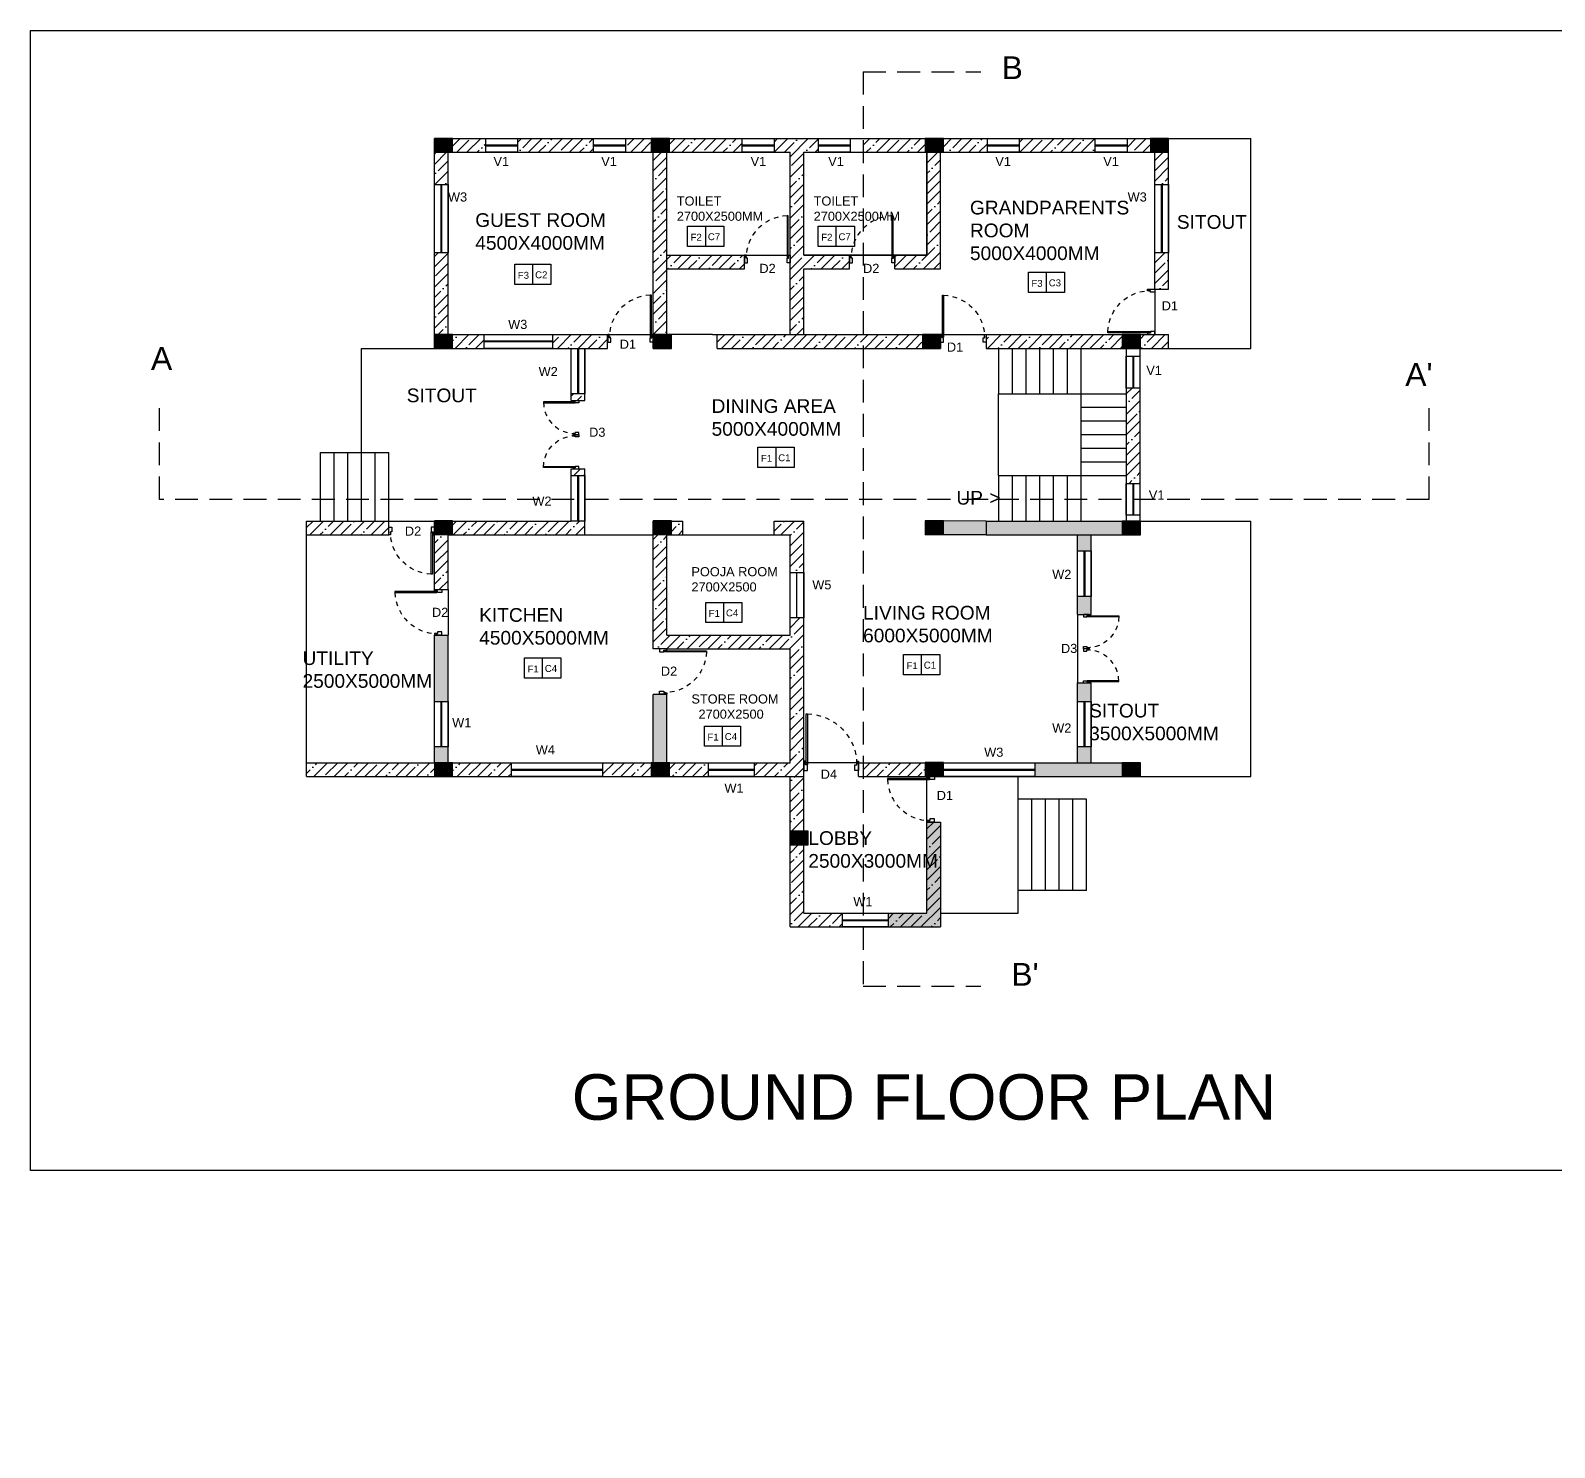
# Model space of a CAD drawing. Header units: metres. Extents: x 3586 to 7307, y 3108 to 6437.
# Drawn here: x 3828.21 to 3861.63, y 3230.61 to 3261.67 of the extents above; entities that cross this region are included whole.
import ezdxf

# ---------------------------------------------------------------- set-up
doc = ezdxf.new("R2010")
doc.units = ezdxf.units.M
doc.linetypes.add('DASHED', pattern=[0.75, 0.5, -0.25])
for name, color, linetype in [('column', 10, 'Continuous'), ('DIMENSION', 255, 'DASHED'), ('DOORS', 170, 'Continuous'), ('PDF2_0', 7, 'Continuous'), ('section line', 20, 'DASHED'), ('wall', 7, 'Continuous'), ('window', 140, 'Continuous')]:
    doc.layers.add(name, color=color, linetype=linetype)
doc.styles.get("Standard").update_dxf_attribs({"font": 'arial.ttf'})

# ---------------------------------------------------------------- blocks, each defined once
blk = doc.blocks.new('d1')
at = {"layer": 'DOORS'}
for p, q in [((-5, 0), (0, 0)), ((-5, -1), (-5, 0)), ((0, 0), (0, -2)), ((-30.99, -1.25), (-30.99, -2)), ((-30.99, -2), (-3.25, -2)), ((-3.25, -1.25), (-30.98, -1.25)), ((-3, -1), (-5, -1)), ((-3.25, -2), (-3.25, -1.25)), ((-3, -2), (-3, -1)), ((0, -2), (-3, -2)), ((-5, -29), (-5, -30)), ((-3, -29), (-5, -29)), ((-5, -30), (0, -30)), ((0, -28), (-3, -28)), ((-3, -28), (-3, -29)), ((0, -30), (0, -28))]:
    blk.add_line(p, q, dxfattribs=at)
at = {"layer": 'DOORS', "linetype": 'DASHED'}
blk.add_arc((-3.25, -1.25), 27.75, 181.54866, 270.51616, dxfattribs=at)

msp = doc.modelspace()

# ---------------------------------------------------------------- hatches: boundary and pattern name
at = {"layer": 'column'}
h = msp.add_hatch(color=256, dxfattribs=at)
h.dxf.hatch_style = 1
h.paths.add_polyline_path([(3837.067, 3259.005), (3837.467, 3259.005), (3837.467, 3259.305), (3837.067, 3259.305)])
h = msp.add_hatch(color=256, dxfattribs=at)
h.dxf.hatch_style = 1
h.paths.add_polyline_path([(3841.822, 3259.005), (3842.222, 3259.005), (3842.222, 3259.305), (3841.822, 3259.305)])
h = msp.add_hatch(color=256, dxfattribs=at)
h.dxf.hatch_style = 1
h.paths.add_polyline_path([(3847.831, 3259.005), (3848.231, 3259.005), (3848.231, 3259.305), (3847.831, 3259.305)])
h = msp.add_hatch(color=256, dxfattribs=at)
h.dxf.hatch_style = 1
h.paths.add_polyline_path([(3852.767, 3259.005), (3853.167, 3259.005), (3853.167, 3259.305), (3852.767, 3259.305)])
h = msp.add_hatch(color=256, dxfattribs=at)
h.dxf.hatch_style = 1
h.paths.add_polyline_path([(3837.067, 3254.705), (3837.467, 3254.705), (3837.467, 3255.005), (3837.067, 3255.005)])
h = msp.add_hatch(color=256, dxfattribs=at)
h.dxf.hatch_style = 1
h.paths.add_polyline_path([(3841.867, 3254.705), (3842.267, 3254.705), (3842.267, 3255.005), (3841.867, 3255.005)])
h = msp.add_hatch(color=256, dxfattribs=at)
h.dxf.hatch_style = 1
h.paths.add_polyline_path([(3847.767, 3254.705), (3848.167, 3254.705), (3848.167, 3255.005), (3847.767, 3255.005)])
h = msp.add_hatch(color=256, dxfattribs=at)
h.dxf.hatch_style = 1
h.paths.add_polyline_path([(3852.152, 3254.705), (3852.552, 3254.705), (3852.552, 3255.005), (3852.152, 3255.005)])
h = msp.add_hatch(color=256, dxfattribs=at)
h.dxf.hatch_style = 1
h.paths.add_polyline_path([(3837.067, 3250.622), (3837.467, 3250.622), (3837.467, 3250.922), (3837.067, 3250.922)])
h = msp.add_hatch(color=256, dxfattribs=at)
h.dxf.hatch_style = 1
h.paths.add_polyline_path([(3841.867, 3250.622), (3842.267, 3250.622), (3842.267, 3250.922), (3841.867, 3250.922)])
h = msp.add_hatch(color=256, dxfattribs=at)
h.dxf.hatch_style = 1
h.paths.add_polyline_path([(3847.831, 3250.622), (3848.231, 3250.622), (3848.231, 3250.922), (3847.831, 3250.922)])
h = msp.add_hatch(color=256, dxfattribs=at)
h.dxf.hatch_style = 1
h.paths.add_polyline_path([(3852.152, 3250.618), (3852.552, 3250.618), (3852.552, 3250.918), (3852.152, 3250.918)])
h = msp.add_hatch(color=256, dxfattribs=at)
h.dxf.hatch_style = 1
h.paths.add_polyline_path([(3837.067, 3245.318), (3837.467, 3245.318), (3837.467, 3245.618), (3837.067, 3245.618)])
h = msp.add_hatch(color=256, dxfattribs=at)
h.dxf.hatch_style = 1
h.paths.add_polyline_path([(3841.822, 3245.318), (3842.222, 3245.318), (3842.222, 3245.618), (3841.822, 3245.618)])
h = msp.add_hatch(color=256, dxfattribs=at)
h.dxf.hatch_style = 1
h.paths.add_polyline_path([(3847.831, 3245.322), (3848.231, 3245.322), (3848.231, 3245.622), (3847.831, 3245.622)])
h = msp.add_hatch(color=256, dxfattribs=at)
h.dxf.hatch_style = 1
h.paths.add_polyline_path([(3852.152, 3245.318), (3852.552, 3245.318), (3852.552, 3245.618), (3852.152, 3245.618)])
h = msp.add_hatch(color=256, dxfattribs=at)
h.dxf.hatch_style = 1
h.paths.add_polyline_path([(3844.867, 3243.818), (3845.267, 3243.818), (3845.267, 3244.118), (3844.867, 3244.118)])
at = {"layer": 'wall'}
h = msp.add_hatch(dxfattribs=at)
h.set_pattern_fill('ANSI35', color=256, scale=0.05)
h.paths.add_polyline_path([(3851.555, 3259.305), (3849.893, 3259.305), (3849.893, 3259.005), (3851.555, 3259.005)])
h.paths.add_polyline_path([(3849.193, 3259.305), (3848.231, 3259.305), (3848.231, 3259.005), (3849.193, 3259.005)])
h.paths.add_polyline_path([(3847.831, 3259.305), (3846.468, 3259.305), (3846.468, 3259.005), (3847.831, 3259.005)])
h.paths.add_polyline_path([(3848.167, 3259.005), (3847.867, 3259.005), (3847.867, 3256.746), (3847.167, 3256.746), (3847.167, 3256.579), (3847.167, 3256.446), (3848.167, 3256.446)])
h.paths.add_polyline_path([(3853.167, 3259.005), (3852.867, 3259.005), (3852.867, 3258.298), (3853.167, 3258.298)])
h.paths.add_polyline_path([(3852.767, 3259.305), (3852.255, 3259.305), (3852.255, 3259.005), (3852.767, 3259.005)])
h.paths.add_polyline_path([(3838.193, 3259.305), (3837.467, 3259.305), (3837.467, 3259.005), (3838.193, 3259.005)])
h.paths.add_polyline_path([(3840.555, 3259.305), (3838.893, 3259.305), (3838.893, 3259.005), (3840.555, 3259.005)])
h.paths.add_polyline_path([(3837.367, 3259.005), (3837.067, 3259.005), (3837.067, 3258.298), (3837.367, 3258.298)])
h.paths.add_polyline_path([(3837.367, 3256.798), (3837.067, 3256.798), (3837.067, 3255.005), (3837.367, 3255.005)])
h.paths.add_polyline_path([(3838.16, 3255.005), (3837.467, 3255.005), (3837.467, 3254.705), (3838.16, 3254.705)])
h.paths.add_polyline_path([(3840.867, 3255.005), (3839.66, 3255.005), (3839.66, 3254.705), (3840.067, 3254.705), (3840.367, 3254.705), (3840.867, 3254.705)])
h.paths.add_polyline_path([(3842.167, 3259.005), (3841.867, 3259.005), (3841.867, 3255.005), (3842.167, 3255.005)])
h.paths.add_polyline_path([(3841.822, 3259.305), (3841.255, 3259.305), (3841.255, 3259.005), (3841.822, 3259.005)])
h.paths.add_polyline_path([(3843.815, 3259.305), (3842.222, 3259.305), (3842.222, 3259.005), (3843.815, 3259.005)])
h.paths.add_polyline_path([(3845.488, 3259.305), (3844.515, 3259.305), (3844.515, 3259.005), (3844.867, 3259.005), (3844.867, 3255.005), (3845.167, 3255.005), (3845.167, 3256.446), (3846.167, 3256.446), (3846.167, 3256.746), (3845.167, 3256.746), (3845.167, 3259.005), (3845.488, 3259.005)])
h.paths.add_polyline_path([(3843.867, 3256.746), (3842.167, 3256.746), (3842.167, 3256.446), (3843.867, 3256.446)])
h.paths.add_polyline_path([(3853.167, 3256.798), (3852.867, 3256.798), (3852.867, 3256.005), (3853.167, 3256.005)])
h.paths.add_polyline_path([(3846.468, 3255.005), (3843.27, 3255.005), (3843.27, 3254.705), (3846.468, 3254.705)])
h.paths.add_polyline_path([(3847.767, 3255.005), (3846.468, 3255.005), (3846.468, 3254.705), (3847.767, 3254.705)])
h.paths.add_polyline_path([(3852.539, 3253.834), (3852.239, 3253.834), (3852.239, 3251.744), (3852.539, 3251.744)])
h.paths.add_polyline_path([(3853.167, 3255.005), (3852.552, 3255.005), (3852.552, 3254.705), (3853.167, 3254.705)])
h.paths.add_polyline_path([(3852.152, 3255.005), (3849.167, 3255.005), (3849.167, 3254.705), (3852.152, 3254.705)])
h.paths.add_polyline_path([(3840.367, 3252.062), (3840.233, 3252.062), (3840.233, 3252.062), (3840.108, 3252.062), (3840.067, 3252.062), (3840.067, 3251.918), (3840.367, 3251.918)])
h.paths.add_polyline_path([(3840.367, 3253.705), (3840.067, 3253.705), (3840.067, 3253.562), (3840.367, 3253.562)])
h.paths.add_polyline_path([(3840.367, 3250.918), (3840.067, 3250.918), (3837.467, 3250.918), (3837.467, 3250.618), (3840.367, 3250.618)])
h.paths.add_polyline_path([(3836.067, 3250.918), (3834.267, 3250.918), (3834.267, 3250.618), (3836.067, 3250.618)])
h.paths.add_polyline_path([(3837.367, 3250.622), (3837.067, 3250.622), (3837.067, 3250.618), (3837.067, 3249.418), (3837.233, 3249.418), (3837.367, 3249.418)])
h.paths.add_polyline_path([(3842.167, 3250.622), (3841.867, 3250.622), (3841.867, 3248.118), (3842.167, 3248.118), (3844.867, 3248.118), (3844.867, 3245.618), (3844.077, 3245.618), (3844.077, 3245.318), (3845.167, 3245.318), (3845.167, 3248.793), (3844.867, 3248.793), (3844.867, 3248.418), (3842.167, 3248.418)])
h.paths.add_polyline_path([(3842.517, 3250.918), (3842.267, 3250.918), (3842.267, 3250.618), (3842.517, 3250.618)])
h.paths.add_polyline_path([(3845.167, 3250.918), (3844.517, 3250.918), (3844.517, 3250.618), (3844.867, 3250.618), (3844.867, 3249.793), (3845.167, 3249.793)])
h.paths.add_polyline_path([(3837.067, 3245.618), (3834.267, 3245.618), (3834.267, 3245.318), (3837.067, 3245.318)])
h.paths.add_polyline_path([(3838.757, 3245.618), (3837.467, 3245.618), (3837.467, 3245.318), (3838.757, 3245.318)])
h.paths.add_polyline_path([(3841.822, 3245.618), (3840.757, 3245.618), (3840.757, 3245.318), (3841.822, 3245.318)])
h.paths.add_polyline_path([(3843.077, 3245.618), (3842.222, 3245.618), (3842.222, 3245.318), (3843.077, 3245.318)], flags=17)
h.paths.add_polyline_path([(3845.167, 3245.318), (3844.867, 3245.318), (3844.867, 3244.118), (3845.167, 3244.118)])
h.paths.add_polyline_path([(3845.167, 3243.818), (3844.867, 3243.818), (3844.867, 3242.018), (3846.017, 3242.018), (3846.017, 3242.318), (3845.167, 3242.318)])
h.paths.add_polyline_path([(3847.831, 3245.618), (3846.468, 3245.618), (3846.468, 3245.318), (3847.831, 3245.318)])
h.paths.add_polyline_path([(3848.167, 3244.318), (3847.867, 3244.318), (3847.867, 3242.318), (3847.017, 3242.318), (3847.017, 3242.018), (3848.167, 3242.018)])
h.paths.add_polyline_path([(3845.161, 3243.148), (3848.172, 3243.148), (3848.172, 3244.268), (3845.161, 3244.268)], flags=9)
h = msp.add_hatch(dxfattribs=at)
h.set_pattern_fill('ANSI35', color=256, scale=0.05)
h.paths.add_polyline_path([(3848.167, 3244.318), (3847.867, 3244.318), (3847.867, 3242.318), (3847.017, 3242.318), (3847.017, 3242.018), (3848.167, 3242.018)])
h.paths.add_polyline_path([(3852.152, 3245.618), (3850.231, 3245.618), (3850.231, 3245.318), (3852.152, 3245.318)])
h.paths.add_polyline_path([(3851.467, 3245.965), (3851.167, 3245.965), (3851.167, 3245.618), (3851.467, 3245.618)])
h.paths.add_polyline_path([(3851.467, 3247.368), (3851.426, 3247.368), (3851.426, 3247.367), (3851.301, 3247.367), (3851.167, 3247.368), (3851.167, 3246.965), (3851.467, 3246.965)])
h.paths.add_polyline_path([(3851.467, 3249.264), (3851.167, 3249.264), (3851.167, 3248.868), (3851.467, 3248.868)])
h.paths.add_polyline_path([(3851.467, 3250.618), (3851.167, 3250.618), (3851.167, 3250.264), (3851.467, 3250.264)])
h.paths.add_polyline_path([(3852.152, 3250.918), (3849.167, 3250.918), (3849.167, 3250.618), (3852.152, 3250.618)])
h.paths.add_polyline_path([(3849.167, 3250.918), (3848.231, 3250.921), (3848.231, 3250.618), (3849.167, 3250.618)])
h.paths.add_polyline_path([(3842.167, 3247.118), (3841.867, 3247.118), (3841.867, 3245.618), (3842.167, 3245.618)])
h.paths.add_polyline_path([(3837.367, 3245.965), (3837.067, 3245.965), (3837.067, 3245.618), (3837.367, 3245.618)])
h.paths.add_polyline_path([(3837.367, 3248.418), (3837.067, 3248.418), (3837.067, 3246.965), (3837.367, 3246.965)])
h.paths.add_polyline_path([(3916.648, 3245.142), (3915.359, 3245.142), (3915.359, 3250.442), (3915.059, 3250.442), (3915.059, 3245.142), (3913.77, 3245.142), (3913.77, 3244.842), (3916.648, 3244.842)])
h.paths.add_polyline_path([(3913.07, 3245.142), (3912.414, 3245.142), (3912.414, 3244.842), (3913.07, 3244.842)])
h.paths.add_polyline_path([(3912.014, 3245.142), (3910.943, 3245.142), (3910.943, 3244.842), (3912.014, 3244.842)])
h.paths.add_polyline_path([(3910.243, 3245.142), (3908.656, 3245.142), (3908.656, 3244.975), (3908.589, 3244.975), (3908.589, 3245.075), (3908.623, 3245.075), (3908.623, 3245.092, 0.013524), (3908.621, 3245.142), (3908.559, 3245.142), (3908.559, 3244.842), (3910.243, 3244.842)])
h.paths.add_polyline_path([(3907.259, 3245.142), (3904.759, 3245.142), (3904.759, 3247.342), (3905.616, 3247.342), (3905.616, 3247.642), (3904.759, 3247.642), (3904.759, 3250.142), (3905.55, 3250.142), (3905.55, 3250.442), (3904.459, 3250.442), (3904.459, 3244.842), (3907.259, 3244.842)])
h.paths.add_polyline_path([(3907.559, 3246.342), (3907.259, 3246.342), (3907.259, 3245.142), (3907.559, 3245.142)])
h.paths.add_polyline_path([(3921.659, 3246.142), (3921.359, 3246.142), (3921.359, 3245.142), (3919.85, 3245.142), (3919.85, 3244.842), (3921.659, 3244.842)])
h.paths.add_polyline_path([(3922.344, 3245.142), (3921.659, 3245.142), (3921.659, 3244.842), (3922.344, 3244.842)])
h.paths.add_polyline_path([(3921.659, 3250.442), (3919.359, 3250.442), (3919.359, 3250.142), (3921.359, 3250.142), (3921.359, 3249.142), (3921.659, 3249.142)])
h.paths.add_polyline_path([(3922.344, 3250.442), (3921.659, 3250.442), (3921.659, 3250.142), (3922.344, 3250.142)])
h.paths.add_polyline_path([(3922.732, 3253.358), (3922.432, 3253.358), (3922.432, 3251.267), (3922.732, 3251.267)])
h.paths.add_polyline_path([(3919.359, 3250.442), (3918.424, 3250.442), (3918.424, 3250.142), (3919.359, 3250.142)])
h.paths.add_polyline_path([(3914.059, 3250.442), (3912.459, 3250.442), (3912.459, 3250.142), (3914.059, 3250.142)])
h.paths.add_polyline_path([(3912.059, 3250.442), (3910.559, 3250.442), (3910.559, 3250.916), (3910.259, 3250.916), (3910.259, 3250.442), (3907.659, 3250.442), (3907.659, 3250.142), (3912.059, 3250.142)])
h.paths.add_polyline_path([(3910.559, 3251.585), (3910.259, 3251.585), (3910.259, 3250.916), (3910.559, 3250.916)])
h.paths.add_polyline_path([(3910.559, 3254.228), (3910.259, 3254.228), (3910.259, 3253.085), (3910.559, 3253.085)])
h.paths.add_polyline_path([(3911.059, 3254.528), (3907.659, 3254.528), (3907.659, 3254.228), (3911.059, 3254.228)])
h.paths.add_polyline_path([(3916.648, 3254.528), (3912.459, 3254.528), (3912.459, 3254.228), (3916.648, 3254.228)])
h.paths.add_polyline_path([(3917.959, 3254.528), (3916.648, 3254.528), (3916.648, 3254.228), (3917.959, 3254.228)])
h.paths.add_polyline_path([(3907.259, 3250.442), (3906.25, 3250.442), (3906.25, 3250.142), (3907.259, 3250.142)], flags=16)
h.paths.add_polyline_path([(3907.559, 3250.145), (3907.259, 3250.145), (3907.259, 3250.142), (3907.259, 3247.642), (3906.616, 3247.642), (3906.616, 3247.475), (3906.616, 3247.342), (3907.559, 3247.342)])
h.paths.add_polyline_path([(3918.359, 3258.528), (3918.059, 3258.528), (3918.059, 3254.528), (3918.359, 3254.528)])
h.paths.add_polyline_path([(3918.024, 3258.828), (3916.648, 3258.828), (3916.648, 3258.528), (3918.024, 3258.528)])
h.paths.add_polyline_path([(3916.648, 3256.269), (3915.359, 3256.269), (3915.359, 3258.528), (3915.717, 3258.528), (3915.717, 3258.828), (3913.587, 3258.828), (3913.587, 3258.528), (3915.059, 3258.528), (3915.059, 3255.969), (3916.648, 3255.969)])
h.paths.add_polyline_path([(3917.059, 3256.269), (3916.648, 3256.269), (3916.648, 3255.969), (3917.059, 3255.969)])
h.paths.add_polyline_path([(3916.648, 3258.828), (3916.417, 3258.828), (3916.417, 3258.528), (3916.648, 3258.528)], flags=17)
h.paths.add_polyline_path([(3912.014, 3258.828), (3910.181, 3258.828), (3910.181, 3258.528), (3912.014, 3258.528)])
h.paths.add_polyline_path([(3912.887, 3258.828), (3912.414, 3258.828), (3912.414, 3258.528), (3912.887, 3258.528)])
h.paths.add_polyline_path([(3909.481, 3258.828), (3907.659, 3258.828), (3907.659, 3258.528), (3909.481, 3258.528)])
h.paths.add_polyline_path([(3907.559, 3258.528), (3907.259, 3258.528), (3907.259, 3257.821), (3907.559, 3257.821)])
h.paths.add_polyline_path([(3907.559, 3256.321), (3907.259, 3256.321), (3907.259, 3254.528), (3907.559, 3254.528)])
h.paths.add_polyline_path([(3974.088, 3248.523), (3973.788, 3248.523), (3973.788, 3248.112), (3974.088, 3248.112)])
h.paths.add_polyline_path([(3974.088, 3246.812), (3973.788, 3246.812), (3973.788, 3246.008), (3974.088, 3246.008)])
h.paths.add_polyline_path([(3974.088, 3245.558), (3973.788, 3245.558), (3973.788, 3245.108), (3974.088, 3245.108)])
h.paths.add_polyline_path([(3971.088, 3245.558), (3970.788, 3245.558), (3970.788, 3245.108), (3971.088, 3245.108)])
h.paths.add_polyline_path([(3974.088, 3251.488), (3973.788, 3251.488), (3973.788, 3248.973), (3974.088, 3248.973)])
h.paths.add_polyline_path([(3974.088, 3252.838), (3973.788, 3252.838), (3973.788, 3251.938), (3974.088, 3251.938)])
h.paths.add_polyline_path([(3986.261, 3254.488), (3985.961, 3254.488), (3985.961, 3251.073), (3986.261, 3251.073)])
h.paths.add_polyline_path([(3986.261, 3249.573), (3985.961, 3249.573), (3985.961, 3248.108), (3986.261, 3248.108)])
h.paths.add_polyline_path([(3986.261, 3246.608), (3985.961, 3246.608), (3985.961, 3246.008), (3986.261, 3246.008)])
h.paths.add_polyline_path([(3986.261, 3245.558), (3985.961, 3245.558), (3985.961, 3245.108), (3986.261, 3245.108)])
h.paths.add_polyline_path([(3837.662, 3214.728), (3837.362, 3214.728), (3837.362, 3212.178), (3837.662, 3212.178)])
h.paths.add_polyline_path([(3840.212, 3214.728), (3839.912, 3214.728), (3839.912, 3212.178), (3840.212, 3212.178)])
h.paths.add_polyline_path([(3841.952, 3214.728), (3841.652, 3214.728), (3841.652, 3212.178), (3841.952, 3212.178)])
h.paths.add_polyline_path([(3846.032, 3214.728), (3845.732, 3214.728), (3845.732, 3212.178), (3846.032, 3212.178)])
h.paths.add_polyline_path([(3846.032, 3211.728), (3845.732, 3211.728), (3845.732, 3209.178), (3846.032, 3209.178)])
h.paths.add_polyline_path([(3837.662, 3211.728), (3837.362, 3211.728), (3837.362, 3209.178), (3837.662, 3209.178)])
h.paths.add_polyline_path([(3851.332, 3211.278), (3851.332, 3211.728), (3851.032, 3211.728), (3851.032, 3209.178), (3851.332, 3209.178)])
h.paths.add_polyline_path([(3854.632, 3211.728), (3854.332, 3211.728), (3854.332, 3209.178), (3854.632, 3209.178)])
h.paths.add_polyline_path([(3851.332, 3212.778), (3851.032, 3212.778), (3851.032, 3212.178), (3851.332, 3212.178)])
h.paths.add_polyline_path([(3851.332, 3214.728), (3851.032, 3214.728), (3851.032, 3214.273), (3851.332, 3214.273)])
h.paths.add_polyline_path([(3851.332, 3215.928), (3851.032, 3215.928), (3851.032, 3215.178), (3851.332, 3215.178)])
h.paths.add_polyline_path([(3854.632, 3208.728), (3854.332, 3208.728), (3854.332, 3208.278), (3854.632, 3208.278)])
h.paths.add_polyline_path([(3851.332, 3208.728), (3851.032, 3208.728), (3851.032, 3208.278), (3851.332, 3208.278)])
h.paths.add_polyline_path([(3846.032, 3208.728), (3845.732, 3208.728), (3845.732, 3208.278), (3846.032, 3208.278)])
h.paths.add_polyline_path([(3841.952, 3208.728), (3841.652, 3208.728), (3841.652, 3208.278), (3841.952, 3208.278)])
h.paths.add_polyline_path([(3840.212, 3208.728), (3839.912, 3208.728), (3839.912, 3208.278), (3840.212, 3208.278)])
h.paths.add_polyline_path([(3837.662, 3208.728), (3837.362, 3208.728), (3837.362, 3208.278), (3837.662, 3208.278)])

# ---------------------------------------------------------------- linework, layer by layer
msp.add_lwpolyline([(3845.167, 3259.005), (3847.867, 3259.005), (3847.867, 3256.746), (3845.167, 3256.746), (3845.167, 3259.005)])
at = {"layer": 'column'}
for points in [[(3837.067, 3259.005), (3837.467, 3259.005), (3837.467, 3259.305), (3837.067, 3259.305)], [(3841.822, 3259.005), (3842.222, 3259.005), (3842.222, 3259.305), (3841.822, 3259.305)], [(3847.831, 3259.005), (3848.231, 3259.005), (3848.231, 3259.305), (3847.831, 3259.305)], [(3852.767, 3259.005), (3853.167, 3259.005), (3853.167, 3259.305), (3852.767, 3259.305)], [(3837.067, 3254.705), (3837.467, 3254.705), (3837.467, 3255.005), (3837.067, 3255.005)], [(3841.867, 3254.705), (3842.267, 3254.705), (3842.267, 3255.005), (3841.867, 3255.005)], [(3847.767, 3254.705), (3848.167, 3254.705), (3848.167, 3255.005), (3847.767, 3255.005)], [(3852.152, 3254.705), (3852.552, 3254.705), (3852.552, 3255.005), (3852.152, 3255.005)], [(3837.067, 3250.622), (3837.467, 3250.622), (3837.467, 3250.922), (3837.067, 3250.922)], [(3841.867, 3250.622), (3842.267, 3250.622), (3842.267, 3250.922), (3841.867, 3250.922)], [(3847.831, 3250.622), (3848.231, 3250.622), (3848.231, 3250.922), (3847.831, 3250.922)], [(3852.152, 3250.618), (3852.552, 3250.618), (3852.552, 3250.918), (3852.152, 3250.918)], [(3837.067, 3245.318), (3837.467, 3245.318), (3837.467, 3245.618), (3837.067, 3245.618)], [(3841.822, 3245.318), (3842.222, 3245.318), (3842.222, 3245.618), (3841.822, 3245.618)], [(3847.831, 3245.322), (3848.231, 3245.322), (3848.231, 3245.622), (3847.831, 3245.622)], [(3852.152, 3245.318), (3852.552, 3245.318), (3852.552, 3245.618), (3852.152, 3245.618)], [(3844.867, 3243.818), (3845.267, 3243.818), (3845.267, 3244.118), (3844.867, 3244.118)]]:
    msp.add_lwpolyline(points, close=True, dxfattribs=at)
at = {"layer": 'PDF2_0', "lineweight": 30}
msp.add_lwpolyline([(3828.211, 3261.674), (3863.21, 3261.674), (3863.21, 3236.677), (3828.211, 3236.677)], close=True, dxfattribs=at)
at = {"layer": 'section line'}
for p, q in [((3846.468, 3260.768), (3846.468, 3240.717)), ((3846.468, 3260.768), (3849.051, 3260.768)), ((3831.038, 3251.393), (3831.038, 3253.395)), ((3858.883, 3251.393), (3858.883, 3253.395)), ((3858.883, 3251.393), (3831.038, 3251.393)), ((3846.468, 3240.717), (3849.051, 3240.717))]:
    msp.add_line(p, q, dxfattribs=at)
at = {"layer": 'wall'}
for p, q in [((3837.067, 3259.305), (3854.967, 3259.305)), ((3837.067, 3254.705), (3837.067, 3259.305)), ((3853.167, 3256.005), (3853.167, 3259.305)), ((3854.967, 3254.705), (3854.967, 3259.305)), ((3837.367, 3259.005), (3841.867, 3259.005)), ((3837.367, 3255.005), (3837.367, 3259.005)), ((3841.867, 3254.705), (3841.867, 3259.005)), ((3842.167, 3254.705), (3842.167, 3259.005)), ((3842.167, 3259.005), (3844.867, 3259.005)), ((3844.867, 3255.005), (3844.867, 3259.005)), ((3845.167, 3256.746), (3845.167, 3259.005)), ((3845.167, 3259.005), (3847.867, 3259.005)), ((3847.867, 3256.746), (3847.867, 3259.005)), ((3848.167, 3256.446), (3848.167, 3259.005)), ((3848.167, 3259.005), (3852.867, 3259.005)), ((3852.867, 3256.005), (3852.867, 3259.005)), ((3843.017, 3256.94), (3843.017, 3257.384)), ((3845.881, 3256.94), (3845.881, 3257.384)), ((3839.228, 3256.104), (3839.228, 3256.549)), ((3842.167, 3256.746), (3843.867, 3256.746)), ((3843.867, 3256.446), (3843.867, 3256.746)), ((3843.867, 3256.746), (3844.867, 3256.746)), ((3845.167, 3256.746), (3846.167, 3256.746)), ((3846.167, 3256.446), (3846.167, 3256.746)), ((3846.167, 3256.746), (3847.167, 3256.746)), ((3847.167, 3256.446), (3847.167, 3256.746)), ((3847.167, 3256.746), (3847.867, 3256.746)), ((3842.167, 3256.446), (3843.867, 3256.446)), ((3845.167, 3255.005), (3845.167, 3256.446)), ((3845.167, 3256.446), (3846.167, 3256.446)), ((3847.167, 3256.446), (3848.167, 3256.446)), ((3850.49, 3255.928), (3850.49, 3256.372)), ((3852.867, 3256.005), (3853.167, 3256.005)), ((3852.867, 3256.005), (3852.867, 3255.005)), ((3837.367, 3255.005), (3840.867, 3255.005)), ((3840.867, 3254.705), (3840.867, 3255.005)), ((3840.867, 3255.005), (3841.867, 3255.005)), ((3843.167, 3255.005), (3842.167, 3255.005)), ((3843.167, 3255.005), (3848.167, 3255.005)), ((3843.27, 3254.705), (3843.27, 3255.005)), ((3848.167, 3255.005), (3848.167, 3254.705)), ((3848.167, 3255.005), (3849.167, 3255.005)), ((3849.167, 3255.005), (3849.167, 3254.705)), ((3849.167, 3255.005), (3853.167, 3255.005)), ((3853.167, 3254.705), (3853.167, 3255.005)), ((3835.467, 3252.418), (3835.467, 3254.705)), ((3835.467, 3254.705), (3837.067, 3254.705)), ((3837.067, 3254.705), (3840.067, 3254.705)), ((3840.067, 3253.562), (3840.067, 3254.705)), ((3840.367, 3253.562), (3840.367, 3254.705)), ((3840.367, 3254.705), (3840.867, 3254.705)), ((3841.867, 3254.705), (3842.167, 3254.705)), ((3843.27, 3254.705), (3848.167, 3254.705)), ((3849.167, 3254.705), (3852.239, 3254.705)), ((3849.439, 3254.705), (3849.439, 3253.705)), ((3849.739, 3254.705), (3849.739, 3253.705)), ((3850.039, 3254.705), (3850.039, 3253.705)), ((3850.339, 3254.705), (3850.339, 3253.705)), ((3850.639, 3254.705), (3850.639, 3253.705)), ((3850.939, 3254.705), (3850.939, 3253.705)), ((3851.239, 3254.705), (3851.239, 3250.918)), ((3852.239, 3254.705), (3852.239, 3250.918)), ((3852.539, 3254.705), (3852.539, 3250.618)), ((3852.539, 3254.705), (3854.967, 3254.705)), ((3840.067, 3253.562), (3840.367, 3253.562)), ((3849.439, 3253.705), (3852.239, 3253.705)), ((3849.439, 3251.918), (3849.439, 3253.705)), ((3851.239, 3253.418), (3852.239, 3253.418)), ((3851.239, 3253.118), (3852.239, 3253.118)), ((3844.56, 3252.092), (3844.56, 3252.536)), ((3851.239, 3252.818), (3852.239, 3252.818)), ((3851.239, 3252.518), (3852.239, 3252.518)), ((3834.567, 3250.918), (3834.567, 3252.418)), ((3834.567, 3252.418), (3836.067, 3252.418)), ((3834.867, 3250.918), (3834.867, 3252.418)), ((3835.167, 3250.918), (3835.167, 3252.418)), ((3835.467, 3250.918), (3835.467, 3252.418)), ((3835.767, 3250.918), (3835.767, 3252.418)), ((3836.067, 3250.918), (3836.067, 3252.418)), ((3851.239, 3252.218), (3852.239, 3252.218)), ((3840.067, 3250.918), (3840.067, 3252.062)), ((3840.067, 3252.062), (3840.367, 3252.062)), ((3840.367, 3250.618), (3840.367, 3252.062)), ((3849.439, 3251.918), (3852.239, 3251.918)), ((3849.439, 3251.918), (3849.439, 3250.918)), ((3849.739, 3251.918), (3849.739, 3250.918)), ((3850.039, 3251.918), (3850.039, 3250.918)), ((3850.339, 3251.918), (3850.339, 3250.918)), ((3850.639, 3251.918), (3850.639, 3250.918)), ((3850.939, 3251.918), (3850.939, 3250.918)), ((3834.267, 3245.318), (3834.267, 3250.918)), ((3834.267, 3250.918), (3836.067, 3250.918)), ((3836.067, 3250.618), (3836.067, 3250.918)), ((3836.067, 3250.918), (3837.067, 3250.918)), ((3837.067, 3250.918), (3840.067, 3250.918)), ((3837.067, 3249.418), (3837.067, 3250.918)), ((3841.867, 3250.918), (3842.517, 3250.918)), ((3841.867, 3248.118), (3841.867, 3250.918)), ((3842.517, 3250.618), (3842.517, 3250.918)), ((3844.517, 3250.618), (3844.517, 3250.918)), ((3844.517, 3250.918), (3845.167, 3250.918)), ((3845.167, 3242.318), (3845.167, 3250.918)), ((3849.167, 3250.918), (3847.831, 3250.922)), ((3847.831, 3250.918), (3847.831, 3250.618)), ((3849.167, 3250.918), (3849.167, 3250.618)), ((3849.167, 3250.918), (3852.239, 3250.918)), ((3852.539, 3250.918), (3854.967, 3250.918)), ((3854.967, 3245.318), (3854.967, 3250.918)), ((3834.267, 3250.618), (3836.067, 3250.618)), ((3837.367, 3250.618), (3840.367, 3250.618)), ((3837.367, 3249.418), (3837.367, 3250.618)), ((3840.367, 3250.618), (3841.867, 3250.618)), ((3842.167, 3250.618), (3842.517, 3250.618)), ((3842.167, 3248.418), (3842.167, 3250.618)), ((3842.517, 3250.618), (3844.517, 3250.618)), ((3844.517, 3250.618), (3844.867, 3250.618)), ((3844.867, 3248.418), (3844.867, 3250.618)), ((3849.167, 3250.618), (3847.831, 3250.618)), ((3849.167, 3250.618), (3852.539, 3250.618)), ((3851.167, 3248.868), (3851.167, 3250.618)), ((3851.467, 3248.868), (3851.467, 3250.618)), ((3837.067, 3249.418), (3837.367, 3249.418)), ((3837.367, 3249.418), (3837.367, 3248.418)), ((3843.413, 3248.691), (3843.413, 3249.135)), ((3851.167, 3248.868), (3851.467, 3248.868)), ((3851.167, 3248.868), (3851.167, 3247.368)), ((3837.067, 3245.618), (3837.067, 3248.418)), ((3837.067, 3248.418), (3837.367, 3248.418)), ((3837.367, 3245.618), (3837.367, 3248.418)), ((3842.167, 3248.418), (3844.867, 3248.418)), ((3839.441, 3247.473), (3839.441, 3247.917)), ((3842.167, 3248.118), (3841.867, 3248.118)), ((3842.167, 3248.118), (3844.867, 3248.118)), ((3844.867, 3245.618), (3844.867, 3248.118)), ((3847.752, 3247.546), (3847.752, 3247.99)), ((3851.167, 3245.618), (3851.167, 3247.368)), ((3851.167, 3247.368), (3851.467, 3247.368)), ((3851.467, 3245.618), (3851.467, 3247.368)), ((3841.867, 3245.618), (3841.867, 3247.118)), ((3842.167, 3247.118), (3841.867, 3247.118)), ((3842.167, 3245.618), (3842.167, 3247.118)), ((3843.386, 3245.98), (3843.386, 3246.424)), ((3834.267, 3245.618), (3837.067, 3245.618)), ((3837.367, 3245.618), (3841.867, 3245.618)), ((3842.167, 3245.618), (3844.867, 3245.618)), ((3846.367, 3245.618), (3845.167, 3245.618)), ((3846.367, 3245.318), (3846.367, 3245.618)), ((3846.367, 3245.618), (3852.539, 3245.618)), ((3852.539, 3245.618), (3852.539, 3245.318)), ((3834.267, 3245.318), (3845.167, 3245.318)), ((3844.867, 3242.018), (3844.867, 3245.318)), ((3846.367, 3245.318), (3854.967, 3245.318)), ((3847.867, 3244.318), (3847.867, 3245.318)), ((3849.867, 3242.318), (3849.867, 3245.318)), ((3851.367, 3244.818), (3849.867, 3244.818)), ((3850.167, 3242.818), (3850.167, 3244.818)), ((3850.467, 3242.818), (3850.467, 3244.818)), ((3850.767, 3242.818), (3850.767, 3244.818)), ((3851.067, 3242.818), (3851.067, 3244.818)), ((3851.367, 3242.818), (3851.367, 3244.818)), ((3847.867, 3242.318), (3847.867, 3244.318)), ((3847.867, 3244.318), (3848.167, 3244.318)), ((3848.167, 3244.318), (3848.167, 3242.018)), ((3851.367, 3242.818), (3849.867, 3242.818)), ((3845.167, 3242.318), (3847.867, 3242.318)), ((3848.167, 3242.318), (3849.867, 3242.318)), ((3844.867, 3242.018), (3848.167, 3242.018))]:
    msp.add_line(p, q, dxfattribs=at)
for points in [[(3842.621, 3257.384), (3843.413, 3257.384), (3843.413, 3256.94), (3842.621, 3256.94)], [(3845.485, 3257.384), (3846.277, 3257.384), (3846.277, 3256.94), (3845.485, 3256.94)], [(3838.832, 3256.549), (3839.624, 3256.549), (3839.624, 3256.104), (3838.832, 3256.104)], [(3850.094, 3256.372), (3850.886, 3256.372), (3850.886, 3255.928), (3850.094, 3255.928)], [(3844.163, 3252.536), (3844.956, 3252.536), (3844.956, 3252.092), (3844.163, 3252.092)], [(3843.017, 3249.135), (3843.81, 3249.135), (3843.81, 3248.691), (3843.017, 3248.691)], [(3839.045, 3247.917), (3839.837, 3247.917), (3839.837, 3247.473), (3839.045, 3247.473)], [(3847.356, 3247.99), (3848.148, 3247.99), (3848.148, 3247.546), (3847.356, 3247.546)], [(3842.99, 3246.424), (3843.782, 3246.424), (3843.782, 3245.98), (3842.99, 3245.98)]]:
    msp.add_lwpolyline(points, close=True, dxfattribs=at)
at = {"layer": 'window'}
for p, q in [((3838.193, 3259.305), (3838.893, 3259.305)), ((3838.193, 3259.005), (3838.193, 3259.305)), ((3838.893, 3259.305), (3838.893, 3259.005)), ((3840.555, 3259.305), (3841.255, 3259.305)), ((3840.555, 3259.005), (3840.555, 3259.305)), ((3841.255, 3259.305), (3841.255, 3259.005)), ((3843.815, 3259.305), (3844.515, 3259.305)), ((3843.815, 3259.005), (3843.815, 3259.305)), ((3844.515, 3259.305), (3844.515, 3259.005)), ((3845.488, 3259.305), (3846.188, 3259.305)), ((3845.488, 3259.005), (3845.488, 3259.305)), ((3846.188, 3259.305), (3846.188, 3259.005)), ((3849.193, 3259.305), (3849.893, 3259.305)), ((3849.193, 3259.005), (3849.193, 3259.305)), ((3849.893, 3259.305), (3849.893, 3259.005)), ((3851.555, 3259.305), (3852.255, 3259.305)), ((3851.555, 3259.005), (3851.555, 3259.305)), ((3852.255, 3259.305), (3852.255, 3259.005)), ((3838.193, 3259.165), (3838.893, 3259.165)), ((3838.193, 3259.145), (3838.893, 3259.145)), ((3838.893, 3259.005), (3838.193, 3259.005)), ((3840.555, 3259.165), (3841.255, 3259.165)), ((3840.555, 3259.145), (3841.255, 3259.145)), ((3841.255, 3259.005), (3840.555, 3259.005)), ((3843.815, 3259.165), (3844.515, 3259.165)), ((3843.815, 3259.145), (3844.515, 3259.145)), ((3844.515, 3259.005), (3843.815, 3259.005)), ((3845.488, 3259.165), (3846.188, 3259.165)), ((3845.488, 3259.145), (3846.188, 3259.145)), ((3846.188, 3259.005), (3845.488, 3259.005)), ((3849.193, 3259.165), (3849.893, 3259.165)), ((3849.193, 3259.145), (3849.893, 3259.145)), ((3849.893, 3259.005), (3849.193, 3259.005)), ((3851.555, 3259.165), (3852.255, 3259.165)), ((3851.555, 3259.145), (3852.255, 3259.145)), ((3852.255, 3259.005), (3851.555, 3259.005)), ((3837.067, 3256.798), (3837.067, 3258.298)), ((3837.067, 3258.298), (3837.367, 3258.298)), ((3837.207, 3258.298), (3837.207, 3256.798)), ((3837.227, 3258.298), (3837.227, 3256.798)), ((3837.367, 3258.298), (3837.367, 3256.798)), ((3852.867, 3256.798), (3852.867, 3258.298)), ((3852.867, 3258.298), (3853.167, 3258.298)), ((3853.007, 3258.298), (3853.007, 3256.798)), ((3853.027, 3258.298), (3853.027, 3256.798)), ((3853.167, 3258.298), (3853.167, 3256.798)), ((3837.367, 3256.798), (3837.067, 3256.798)), ((3853.167, 3256.798), (3852.867, 3256.798)), ((3838.16, 3254.705), (3838.16, 3255.005)), ((3838.16, 3255.005), (3839.66, 3255.005)), ((3839.66, 3254.865), (3838.16, 3254.865)), ((3839.66, 3255.005), (3839.66, 3254.705)), ((3839.66, 3254.845), (3838.16, 3254.845)), ((3839.66, 3254.705), (3838.16, 3254.705)), ((3840.067, 3253.705), (3840.067, 3254.705)), ((3840.067, 3254.705), (3840.367, 3254.705)), ((3840.207, 3254.705), (3840.207, 3253.705)), ((3840.227, 3254.705), (3840.227, 3253.705)), ((3840.367, 3254.705), (3840.367, 3253.705)), ((3852.239, 3253.834), (3852.239, 3254.534)), ((3852.239, 3254.534), (3852.539, 3254.534)), ((3852.379, 3254.534), (3852.379, 3253.834)), ((3852.399, 3254.534), (3852.399, 3253.834)), ((3852.539, 3254.534), (3852.539, 3253.834)), ((3840.367, 3253.705), (3840.067, 3253.705)), ((3852.539, 3253.834), (3852.239, 3253.834)), ((3840.067, 3250.918), (3840.067, 3251.918)), ((3840.067, 3251.918), (3840.367, 3251.918)), ((3840.207, 3251.918), (3840.207, 3250.918)), ((3840.227, 3251.918), (3840.227, 3250.918)), ((3840.367, 3251.918), (3840.367, 3250.918)), ((3852.239, 3251.044), (3852.239, 3251.744)), ((3852.239, 3251.744), (3852.539, 3251.744)), ((3852.379, 3251.744), (3852.379, 3251.044)), ((3852.399, 3251.744), (3852.399, 3251.044)), ((3852.539, 3251.744), (3852.539, 3251.044)), ((3840.367, 3250.918), (3840.067, 3250.918)), ((3852.539, 3251.044), (3852.239, 3251.044)), ((3851.167, 3249.264), (3851.167, 3250.264)), ((3851.167, 3250.264), (3851.467, 3250.264)), ((3851.307, 3250.264), (3851.307, 3249.264)), ((3851.327, 3250.264), (3851.327, 3249.264)), ((3851.467, 3250.264), (3851.467, 3249.264)), ((3844.867, 3248.793), (3844.867, 3249.793)), ((3844.867, 3249.793), (3845.167, 3249.793)), ((3845.007, 3249.793), (3845.007, 3248.793)), ((3845.167, 3249.793), (3845.167, 3248.793)), ((3851.467, 3249.264), (3851.167, 3249.264)), ((3845.167, 3248.793), (3844.867, 3248.793)), ((3837.067, 3245.965), (3837.067, 3246.965)), ((3837.067, 3246.965), (3837.367, 3246.965)), ((3837.207, 3246.965), (3837.207, 3245.965)), ((3837.227, 3246.965), (3837.227, 3245.965)), ((3837.367, 3246.965), (3837.367, 3245.965)), ((3851.167, 3245.965), (3851.167, 3246.965)), ((3851.167, 3246.965), (3851.467, 3246.965)), ((3851.307, 3246.965), (3851.307, 3245.965)), ((3851.327, 3246.965), (3851.327, 3245.965)), ((3851.467, 3246.965), (3851.467, 3245.965)), ((3837.367, 3245.965), (3837.067, 3245.965)), ((3851.467, 3245.965), (3851.167, 3245.965)), ((3838.757, 3245.618), (3840.757, 3245.618)), ((3838.757, 3245.318), (3838.757, 3245.618)), ((3840.757, 3245.618), (3840.757, 3245.318)), ((3843.077, 3245.618), (3844.077, 3245.618)), ((3843.077, 3245.318), (3843.077, 3245.618)), ((3844.077, 3245.618), (3844.077, 3245.318)), ((3848.231, 3245.618), (3850.231, 3245.618)), ((3848.231, 3245.318), (3848.231, 3245.618)), ((3850.231, 3245.618), (3850.231, 3245.318)), ((3838.757, 3245.478), (3840.757, 3245.478)), ((3838.757, 3245.458), (3840.757, 3245.458)), ((3840.757, 3245.318), (3838.757, 3245.318)), ((3843.077, 3245.478), (3844.077, 3245.478)), ((3843.077, 3245.458), (3844.077, 3245.458)), ((3844.077, 3245.318), (3843.077, 3245.318)), ((3848.231, 3245.478), (3850.231, 3245.478)), ((3848.231, 3245.458), (3850.231, 3245.458)), ((3850.231, 3245.318), (3848.231, 3245.318)), ((3846.017, 3242.318), (3847.017, 3242.318)), ((3846.017, 3242.018), (3846.017, 3242.318)), ((3846.017, 3242.178), (3847.017, 3242.178)), ((3846.017, 3242.158), (3847.017, 3242.158)), ((3847.017, 3242.318), (3847.017, 3242.018)), ((3847.017, 3242.018), (3846.017, 3242.018))]:
    msp.add_line(p, q, dxfattribs=at)

# ---------------------------------------------------------------- block references
at = {"layer": 'wall'}
for p, xscale, yscale, zscale, rotation in [((3844.867, 3256.579), 0.03322638793442416, 0.03322638793442416, 0.03322638793442416, 270), ((3847.167, 3256.579), 0.03322638793442416, 0.03322638793442416, 0.03322638793442416, 270), ((3841.867, 3254.839), 0.03322638793442416, 0.03322638793442416, 0.03322638793442416, 270), ((3848.167, 3254.839), -0.03322638793442416, 0.03322638793442416, 0.03322638793442416, 90.0000000000697), ((3852.867, 3255.005), -0.03322638793442416, 0.03322638793442416, 0.03322638793442416, 180), ((3840.233, 3252.062), -0.02498248838893416, 0.02498248838893416, 0.02498248838893416, 180), ((3837.067, 3250.785), -0.03322638793442416, 0.03322638793442416, 0.03322638793442416, 270), ((3851.301, 3247.367), 0.02502523294706491, 0.02502523294706491, 0.02502523294706491, 180), ((3845.167, 3245.452), -0.04004696916170895, 0.04004696916170895, 0.04004696916170895, 90.0000000000697)]:
    msp.add_blockref('d1', p, dxfattribs=dict(at, xscale=xscale, yscale=yscale, zscale=zscale, rotation=rotation))
for p, xscale, yscale, zscale in [((3840.233, 3253.562), 0.02498248838893416, 0.02498248838893416, 0.02498248838893416), ((3837.233, 3249.418), 0.03322638793442416, 0.03322638793442416, 0.03322638793442416), ((3851.301, 3248.868), -0.02502523294706491, 0.02502523294706491, 0.02502523294706491), ((3842.001, 3248.118), -0.03322638793442416, 0.03322638793442416, 0.03322638793442416), ((3848.033, 3245.318), 0.03322638793442416, 0.03322638793442416, 0.03322638793442416)]:
    msp.add_blockref('d1', p, dxfattribs=dict(at, xscale=xscale, yscale=yscale, zscale=zscale))

# ---------------------------------------------------------------- texts
at = {"layer": 'DIMENSION', "attachment_point": 1}
for s, width, insert, char_height in [('V1', 0.51163, (3838.364, 3258.902), 0.2), ('V1', 0.51163, (3840.727, 3258.902), 0.2), ('V1', 0.51163, (3844.002, 3258.902), 0.2), ('V1', 0.51163, (3845.703, 3258.902), 0.2), ('V1', 0.51163, (3849.368, 3258.902), 0.2), ('V1', 0.51163, (3851.734, 3258.902), 0.2), ('W3', 0.59752, (3837.367, 3258.124), 0.2), ('TOILET    2700X2500MM', 1.99482, (3842.383, 3258.035), 0.2), ('TOILET    2700X2500MM', 1.99482, (3845.384, 3258.035), 0.2), ('GRANDPARENTS ROOM 5000X4000MM', 3.04627, (3848.811, 3257.941), 0.3), ('W3', 0.59752, (3852.269, 3258.124), 0.2), ('GUEST ROOM 4500X4000MM', 2.87542, (3837.964, 3257.667), 0.3), ('SITOUT    ', 2.51148, (3853.348, 3257.626), 0.3), ('D2', 0.48161, (3844.194, 3256.558), 0.2), ('D2', 0.48161, (3846.468, 3256.558), 0.2), ('D1', 0.49642, (3853.016, 3255.738), 0.2), ('W3', 0.59752, (3838.686, 3255.33), 0.2), ('D1', 0.50861, (3841.132, 3254.895), 0.2), ('D1', 0.80278, (3848.306, 3254.833), 0.2), ('{\\H1.56128x;W2}', 0.5512, (3839.354, 3254.296), 0.1281), ('V1', 0.51163, (3852.678, 3254.323), 0.2), ('SITOUT    ', 2.51148, (3836.461, 3253.824), 0.3), ('DINING AREA    5000X4000MM  ', 3.32234, (3843.146, 3253.589), 0.3), ('D3', 0.5027, (3840.461, 3252.966), 0.2), ('UP->', 0.92549, (3848.514, 3251.578), 0.3), ('V1', 0.51163, (3852.733, 3251.589), 0.2), ('W2', 0.5512, (3839.217, 3251.455), 0.2), ('D2', 0.48161, (3836.421, 3250.798), 0.2), ('POOJA ROOM   2700X2500', 2.16242, (3842.704, 3249.908), 0.2), ('{\\H1.56128x;W2}', 0.5512, (3850.615, 3249.85), 0.1281), ('W5', 0.44906, (3845.354, 3249.621), 0.2), ('D2', 0.48161, (3837.015, 3249.017), 0.2), ('KITCHEN       4500X5000MM             ', 3.18859, (3838.05, 3249.009), 0.3), ('LIVING ROOM 6000X5000MM', 3.49966, (3846.468, 3249.059), 0.3), ('D3', 0.5027, (3850.807, 3248.226), 0.2), ('UTILITY       2500X5000MM', 1.56191, (3834.177, 3248.062), 0.3), ('D2', 0.48161, (3842.034, 3247.727), 0.2), ('STORE ROOM      2700X2500', 2.16242, (3842.704, 3247.118), 0.2), ('SITOUT      3500X5000MM', 1.99372, (3851.425, 3246.912), 0.3), ('W1', 0.46275, (3837.458, 3246.598), 0.2), ('{\\H1.56128x;W2}', 0.5512, (3850.615, 3246.48), 0.1281), ('W4', 1.01388, (3839.292, 3246.003), 0.2), ('W3', 0.59752, (3849.124, 3245.95), 0.2), ('D4', 0.47229, (3845.539, 3245.468), 0.2), ('W1', 0.46275, (3843.428, 3245.163), 0.2), ('D1', 0.63209, (3848.083, 3245.003), 0.2), ('LOBBY     2500X3000MM', 2.9, (3845.267, 3244.118), 0.3), ('W1', 0.46275, (3846.254, 3242.673), 0.2), ('GROUND FLOOR PLAN', 24.36989, (3840.08, 3238.79), 1)]:
    msp.add_mtext_dynamic_manual_height_columns(s, width=width, gutter_width=12.5, heights=[0], dxfattribs=dict(at, insert=insert, char_height=char_height))
at = {"layer": 'section line', "char_height": 0.5, "attachment_point": 1}
for s, width, insert in [('B', 3.0356, (3849.505, 3261.108)), ('A', 3.66489, (3830.853, 3254.733)), ("A'", 1.50758, (3858.356, 3254.381)), ("B'", 1.58938, (3849.718, 3241.23))]:
    msp.add_mtext_dynamic_manual_height_columns(s, width=width, gutter_width=12.5, heights=[0], dxfattribs=dict(at, insert=insert))
at = {"layer": 'wall', "char_height": 0.1513, "attachment_point": 1}
for s, width, insert in [('F2', 0.26432, (3842.685, 3257.217)), ('C7', 0.31288, (3843.064, 3257.228)), ('F2', 0.26432, (3845.549, 3257.217)), ('C7', 0.31288, (3845.929, 3257.228)), ('F3', 0.26432, (3838.896, 3256.382)), ('C2', 0.31288, (3839.276, 3256.393)), ('F3', 0.26432, (3850.158, 3256.205)), ('C3', 0.31288, (3850.538, 3256.216)), ('F1', 0.26432, (3844.228, 3252.369)), ('C1', 0.31288, (3844.607, 3252.381)), ('F1', 0.26432, (3843.082, 3248.969)), ('C4', 0.31288, (3843.461, 3248.98)), ('F1', 0.26432, (3839.109, 3247.75)), ('C4', 0.31288, (3839.489, 3247.762)), ('F1', 0.26432, (3847.42, 3247.823)), ('C1', 0.31288, (3847.799, 3247.835)), ('F1', 0.26432, (3843.054, 3246.257)), ('C4', 0.31288, (3843.434, 3246.268))]:
    msp.add_mtext_dynamic_manual_height_columns(s, width=width, gutter_width=18.916, heights=[0], dxfattribs=dict(at, insert=insert))

doc.saveas('drawing.dxf')
